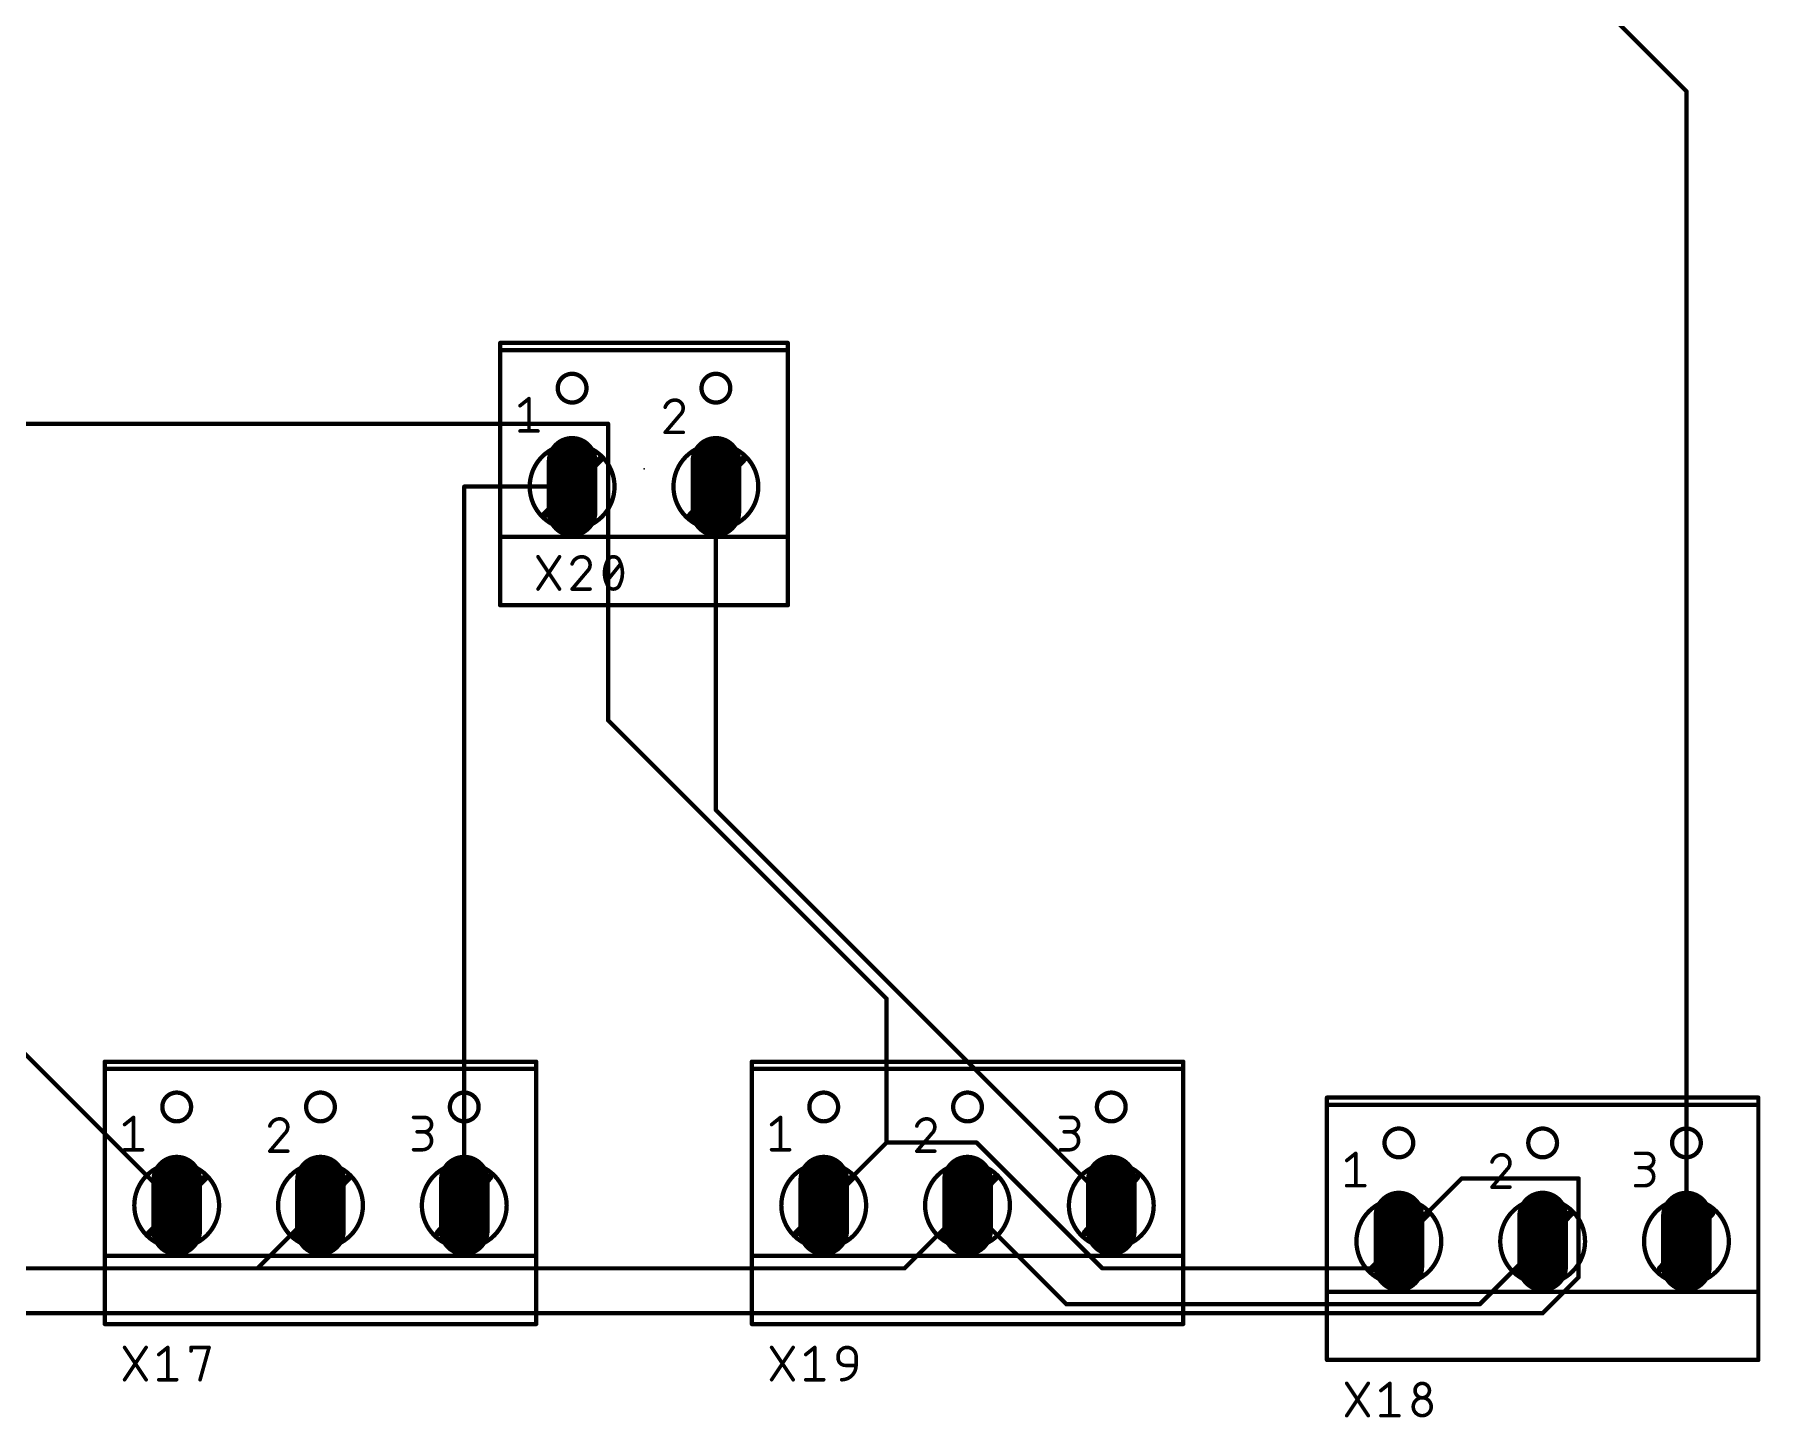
# Model space of a CAD drawing. Extents: x 12 to 245, y 1 to 99.
# Drawn here: x 184.2 to 245.2, y 0.8 to 49.6 of the extents above; entities that cross this region are included whole.
import ezdxf

# ---------------------------------------------------------------- set-up
doc = ezdxf.new("R2010")
doc.units = 0
for name, color, linetype in [('1', 12, 'CONTINUOUS'), ('17', 110, 'CONTINUOUS'), ('21', 253, 'CONTINUOUS'), ('23', 53, 'CONTINUOUS'), ('25', 253, 'CONTINUOUS'), ('51', 253, 'CONTINUOUS')]:
    doc.layers.add(name, color=color, linetype=linetype)

# ---------------------------------------------------------------- blocks, each defined once
blk = doc.blocks.new('LONGP100')
at = {"const_width": 1}
blk.add_lwpolyline([(-0.5, 0), (0.5, 0)], dxfattribs=at)
at = {"const_width": 0.5}
for points in [[(-0.5, 0.25, 1), (-0.5, -0.25)], [(0.5, -0.25, 1), (0.5, 0.25)]]:
    blk.add_lwpolyline(points, format="xyb", dxfattribs=at)

msp = doc.modelspace()

# ---------------------------------------------------------------- linework, layer by layer
at = {"layer": '1', "const_width": 0.1524}
for points in [[(242.57, 47.625), (214.63, 75.565)], [(242.57, 6.985), (242.57, 47.625)], [(179.07, 35.8775), (204.47, 35.8775)], [(204.47, 35.8775), (204.47, 25.4)], [(199.39, 33.655), (199.39, 8.255)], [(203.2, 33.655), (199.39, 33.655)], [(208.28, 33.655), (208.28, 22.225)], [(204.47, 25.4), (214.3125, 15.5575)], [(208.28, 22.225), (222.25, 8.255)], [(177.8, 19.685), (189.23, 8.255)], [(214.3125, 15.5575), (214.3125, 10.4775)], [(214.3125, 10.4775), (212.09, 8.255)], [(217.4875, 10.4775), (214.3125, 10.4775)], [(221.9325, 6.0325), (217.4875, 10.4775)], [(232.41, 6.985), (234.6325, 9.2075)], [(234.6325, 9.2075), (238.76, 9.2075)], [(238.76, 9.2075), (238.76, 5.715)], [(192.0875, 6.0325), (194.31, 8.255)], [(214.9475, 6.0325), (217.17, 8.255)], [(217.17, 8.255), (220.6625, 4.7625)], [(232.41, 6.985), (231.4575, 6.0325)], [(235.2675, 4.7625), (237.49, 6.985)], [(173.6725, 6.0325), (192.0875, 6.0325)], [(192.0875, 6.0325), (214.9475, 6.0325)], [(231.4575, 6.0325), (221.9325, 6.0325)], [(238.76, 5.715), (237.49, 4.445)], [(237.49, 4.445), (170.18, 4.445)], [(220.6625, 4.7625), (235.2675, 4.7625)]]:
    msp.add_lwpolyline(points, dxfattribs=at)
at = {"layer": '1', "const_width": 0.0762}
for points in [[(242.6081, 47.625, 1), (242.5319, 47.625)], [(242.5431, 47.5981, 1), (242.5969, 47.6519)], [(204.5081, 35.8775, 1), (204.4319, 35.8775)], [(204.47, 35.8394, 1), (204.47, 35.9156)], [(199.4281, 33.655, 1), (199.3519, 33.655)], [(199.39, 33.6931, 1), (199.39, 33.6169)], [(203.2, 33.6169, 1), (203.2, 33.6931)], [(208.3181, 33.655, 1), (208.2419, 33.655)], [(204.4319, 25.4, 1), (204.5081, 25.4)], [(204.4969, 25.4269, 1), (204.4431, 25.3731)], [(208.2419, 22.225, 1), (208.3181, 22.225)], [(208.3069, 22.2519, 1), (208.2531, 22.1981)], [(214.3506, 15.5575, 1), (214.2744, 15.5575)], [(214.2856, 15.5306, 1), (214.3394, 15.5844)], [(214.3125, 10.5156, 1), (214.3125, 10.4394)], [(214.2744, 10.4775, 1), (214.3506, 10.4775)], [(214.3394, 10.4506, 1), (214.2856, 10.5044)], [(217.5144, 10.5044, 1), (217.4606, 10.4506)], [(217.4875, 10.4394, 1), (217.4875, 10.5156)], [(234.6325, 9.2456, 1), (234.6325, 9.1694)], [(234.6594, 9.1806, 1), (234.6056, 9.2344)], [(238.7981, 9.2075, 1), (238.7219, 9.2075)], [(238.76, 9.1694, 1), (238.76, 9.2456)], [(189.2031, 8.2281, 1), (189.2569, 8.2819)], [(194.3369, 8.2281, 1), (194.2831, 8.2819)], [(199.3519, 8.255, 1), (199.4281, 8.255)], [(212.0631, 8.2819, 1), (212.1169, 8.2281)], [(217.1969, 8.2819, 1), (217.1431, 8.2281)], [(217.1969, 8.2281, 1), (217.1431, 8.2819)], [(222.2231, 8.2281, 1), (222.2769, 8.2819)], [(232.3831, 7.0119, 1), (232.4369, 6.9581)], [(232.4369, 6.9581, 1), (232.3831, 7.0119)], [(237.5169, 6.9581, 1), (237.4631, 7.0119)], [(242.5319, 6.985, 1), (242.6081, 6.985)], [(192.0875, 6.0706, 1), (192.0875, 5.9944)], [(192.0875, 5.9944, 1), (192.0875, 6.0706)], [(214.9475, 5.9944, 1), (214.9475, 6.0706)], [(221.9325, 6.0706, 1), (221.9325, 5.9944)], [(231.4575, 5.9944, 1), (231.4575, 6.0706)], [(192.0606, 6.0594, 1), (192.1144, 6.0056)], [(214.9206, 6.0594, 1), (214.9744, 6.0056)], [(221.9056, 6.0056, 1), (221.9594, 6.0594)], [(231.4306, 6.0594, 1), (231.4844, 6.0056)], [(238.7219, 5.715, 1), (238.7981, 5.715)], [(238.7869, 5.6881, 1), (238.7331, 5.7419)], [(220.6625, 4.8006, 1), (220.6625, 4.7244)], [(220.6356, 4.7356, 1), (220.6894, 4.7894)], [(235.2406, 4.7894, 1), (235.2944, 4.7356)], [(235.2675, 4.7244, 1), (235.2675, 4.8006)], [(237.4631, 4.4719, 1), (237.5169, 4.4181)], [(237.49, 4.4069, 1), (237.49, 4.4831)]]:
    msp.add_lwpolyline(points, format="xyb", dxfattribs=at)
at = {"layer": '21', "const_width": 0.1524}
for points in [[(200.66, 38.481), (200.66, 38.735)], [(200.66, 38.735), (210.82, 38.735)], [(200.66, 38.481), (210.82, 38.481)], [(200.66, 38.481), (200.66, 31.877)], [(210.82, 38.481), (210.82, 38.735)], [(210.82, 31.877), (210.82, 38.481)], [(200.66, 31.877), (202.311, 31.877)], [(200.66, 31.877), (200.66, 29.464)], [(204.089, 31.877), (207.391, 31.877)], [(209.169, 31.877), (210.82, 31.877)], [(210.82, 29.464), (210.82, 31.877)], [(210.82, 29.464), (200.66, 29.464)], [(186.69, 13.081), (186.69, 13.335)], [(186.69, 13.335), (201.93, 13.335)], [(201.93, 13.081), (186.69, 13.081)], [(186.69, 6.477), (186.69, 13.081)], [(201.93, 13.081), (201.93, 13.335)], [(201.93, 13.081), (201.93, 6.477)], [(209.55, 13.081), (209.55, 13.335)], [(209.55, 13.335), (224.79, 13.335)], [(224.79, 13.081), (209.55, 13.081)], [(209.55, 6.477), (209.55, 13.081)], [(224.79, 13.081), (224.79, 13.335)], [(224.79, 13.081), (224.79, 6.477)], [(229.87, 11.811), (229.87, 12.065)], [(229.87, 12.065), (245.11, 12.065)], [(245.11, 11.811), (229.87, 11.811)], [(229.87, 5.207), (229.87, 11.811)], [(245.11, 11.811), (245.11, 12.065)], [(245.11, 11.811), (245.11, 5.207)], [(186.69, 4.064), (186.69, 6.477)], [(186.69, 6.477), (188.341, 6.477)], [(190.119, 6.477), (193.421, 6.477)], [(195.199, 6.477), (198.501, 6.477)], [(200.279, 6.477), (201.93, 6.477)], [(201.93, 6.477), (201.93, 4.064)], [(209.55, 4.064), (209.55, 6.477)], [(209.55, 6.477), (211.201, 6.477)], [(212.979, 6.477), (216.281, 6.477)], [(218.059, 6.477), (221.361, 6.477)], [(223.139, 6.477), (224.79, 6.477)], [(224.79, 6.477), (224.79, 4.064)], [(229.87, 2.794), (229.87, 5.207)], [(229.87, 5.207), (231.521, 5.207)], [(233.299, 5.207), (236.601, 5.207)], [(238.379, 5.207), (241.681, 5.207)], [(243.459, 5.207), (245.11, 5.207)], [(245.11, 5.207), (245.11, 2.794)], [(186.69, 4.064), (201.93, 4.064)], [(209.55, 4.064), (224.79, 4.064)], [(229.87, 2.794), (245.11, 2.794)]]:
    msp.add_lwpolyline(points, dxfattribs=at)
at = {"layer": '21'}
for points, const_width in [([(200.6981, 38.735, 1), (200.6219, 38.735)], 0.0762), ([(200.66, 38.7731, 1), (200.66, 38.6969)], 0.0762), ([(200.66, 38.5191, 1), (200.66, 38.4429)], 0.0762), ([(200.6981, 38.481, 1), (200.6219, 38.481)], 0.0762), ([(200.6219, 38.481, 1), (200.6981, 38.481)], 0.0762), ([(210.8581, 38.735, 1), (210.7819, 38.735)], 0.0762), ([(210.8581, 38.481, 1), (210.7819, 38.481)], 0.0762), ([(210.7819, 38.481, 1), (210.8581, 38.481)], 0.0762), ([(210.82, 38.6969, 1), (210.82, 38.7731)], 0.0762), ([(210.82, 38.4429, 1), (210.82, 38.5191)], 0.0762), ([(203.2, 36.6268, 1), (203.2, 37.6428, 1), (203.2, 36.6268)], 0.1524), ([(208.28, 36.6268, 1), (208.28, 37.6428, 1), (208.28, 36.6268)], 0.1524), ([(200.66, 31.9151, 1), (200.66, 31.8389)], 0.0762), ([(200.6981, 31.877, 1), (200.6219, 31.877)], 0.0762), ([(200.6219, 31.877, 1), (200.6981, 31.877)], 0.0762), ([(202.311, 31.8389, 1), (202.311, 31.9151)], 0.0762), ([(204.089, 31.9151, 1), (204.089, 31.8389)], 0.0762), ([(207.391, 31.8389, 1), (207.391, 31.9151)], 0.0762), ([(209.169, 31.9151, 1), (209.169, 31.8389)], 0.0762), ([(210.8581, 31.877, 1), (210.7819, 31.877)], 0.0762), ([(210.7819, 31.877, 1), (210.8581, 31.877)], 0.0762), ([(210.82, 31.8389, 1), (210.82, 31.9151)], 0.0762), ([(200.66, 29.5021, 1), (200.66, 29.4259)], 0.0762), ([(200.6219, 29.464, 1), (200.6981, 29.464)], 0.0762), ([(210.7819, 29.464, 1), (210.8581, 29.464)], 0.0762), ([(210.82, 29.4259, 1), (210.82, 29.5021)], 0.0762), ([(186.7281, 13.335, 1), (186.6519, 13.335)], 0.0762), ([(186.69, 13.3731, 1), (186.69, 13.2969)], 0.0762), ([(186.69, 13.1191, 1), (186.69, 13.0429)], 0.0762), ([(186.7281, 13.081, 1), (186.6519, 13.081)], 0.0762), ([(186.6519, 13.081, 1), (186.7281, 13.081)], 0.0762), ([(201.9681, 13.335, 1), (201.8919, 13.335)], 0.0762), ([(201.9681, 13.081, 1), (201.8919, 13.081)], 0.0762), ([(201.8919, 13.081, 1), (201.9681, 13.081)], 0.0762), ([(201.93, 13.2969, 1), (201.93, 13.3731)], 0.0762), ([(201.93, 13.0429, 1), (201.93, 13.1191)], 0.0762), ([(209.5881, 13.335, 1), (209.5119, 13.335)], 0.0762), ([(209.55, 13.3731, 1), (209.55, 13.2969)], 0.0762), ([(209.55, 13.1191, 1), (209.55, 13.0429)], 0.0762), ([(209.5881, 13.081, 1), (209.5119, 13.081)], 0.0762), ([(209.5119, 13.081, 1), (209.5881, 13.081)], 0.0762), ([(224.8281, 13.335, 1), (224.7519, 13.335)], 0.0762), ([(224.8281, 13.081, 1), (224.7519, 13.081)], 0.0762), ([(224.7519, 13.081, 1), (224.8281, 13.081)], 0.0762), ([(224.79, 13.2969, 1), (224.79, 13.3731)], 0.0762), ([(224.79, 13.0429, 1), (224.79, 13.1191)], 0.0762), ([(189.23, 11.2268, 1), (189.23, 12.2428, 1), (189.23, 11.2268)], 0.1524), ([(194.31, 11.2268, 1), (194.31, 12.2428, 1), (194.31, 11.2268)], 0.1524), ([(199.39, 11.2268, 1), (199.39, 12.2428, 1), (199.39, 11.2268)], 0.1524), ([(212.09, 11.2268, 1), (212.09, 12.2428, 1), (212.09, 11.2268)], 0.1524), ([(217.17, 11.2268, 1), (217.17, 12.2428, 1), (217.17, 11.2268)], 0.1524), ([(222.25, 11.2268, 1), (222.25, 12.2428, 1), (222.25, 11.2268)], 0.1524), ([(229.9081, 12.065, 1), (229.8319, 12.065)], 0.0762), ([(229.87, 12.1031, 1), (229.87, 12.0269)], 0.0762), ([(229.87, 11.8491, 1), (229.87, 11.7729)], 0.0762), ([(229.9081, 11.811, 1), (229.8319, 11.811)], 0.0762), ([(229.8319, 11.811, 1), (229.9081, 11.811)], 0.0762), ([(245.1481, 12.065, 1), (245.0719, 12.065)], 0.0762), ([(245.1481, 11.811, 1), (245.0719, 11.811)], 0.0762), ([(245.0719, 11.811, 1), (245.1481, 11.811)], 0.0762), ([(245.11, 12.0269, 1), (245.11, 12.1031)], 0.0762), ([(245.11, 11.7729, 1), (245.11, 11.8491)], 0.0762), ([(232.41, 9.9568, 1), (232.41, 10.9728, 1), (232.41, 9.9568)], 0.1524), ([(237.49, 9.9568, 1), (237.49, 10.9728, 1), (237.49, 9.9568)], 0.1524), ([(242.57, 9.9568, 1), (242.57, 10.9728, 1), (242.57, 9.9568)], 0.1524), ([(186.7281, 6.477, 1), (186.6519, 6.477)], 0.0762), ([(186.69, 6.5151, 1), (186.69, 6.4389)], 0.0762), ([(186.6519, 6.477, 1), (186.7281, 6.477)], 0.0762), ([(188.341, 6.4389, 1), (188.341, 6.5151)], 0.0762), ([(190.119, 6.5151, 1), (190.119, 6.4389)], 0.0762), ([(193.421, 6.4389, 1), (193.421, 6.5151)], 0.0762), ([(195.199, 6.5151, 1), (195.199, 6.4389)], 0.0762), ([(198.501, 6.4389, 1), (198.501, 6.5151)], 0.0762), ([(200.279, 6.5151, 1), (200.279, 6.4389)], 0.0762), ([(201.9681, 6.477, 1), (201.8919, 6.477)], 0.0762), ([(201.8919, 6.477, 1), (201.9681, 6.477)], 0.0762), ([(201.93, 6.4389, 1), (201.93, 6.5151)], 0.0762), ([(209.5881, 6.477, 1), (209.5119, 6.477)], 0.0762), ([(209.55, 6.5151, 1), (209.55, 6.4389)], 0.0762), ([(209.5119, 6.477, 1), (209.5881, 6.477)], 0.0762), ([(211.201, 6.4389, 1), (211.201, 6.5151)], 0.0762), ([(212.979, 6.5151, 1), (212.979, 6.4389)], 0.0762), ([(216.281, 6.4389, 1), (216.281, 6.5151)], 0.0762), ([(218.059, 6.5151, 1), (218.059, 6.4389)], 0.0762), ([(221.361, 6.4389, 1), (221.361, 6.5151)], 0.0762), ([(223.139, 6.5151, 1), (223.139, 6.4389)], 0.0762), ([(224.8281, 6.477, 1), (224.7519, 6.477)], 0.0762), ([(224.7519, 6.477, 1), (224.8281, 6.477)], 0.0762), ([(224.79, 6.4389, 1), (224.79, 6.5151)], 0.0762), ([(229.9081, 5.207, 1), (229.8319, 5.207)], 0.0762), ([(229.87, 5.2451, 1), (229.87, 5.1689)], 0.0762), ([(229.8319, 5.207, 1), (229.9081, 5.207)], 0.0762), ([(231.521, 5.1689, 1), (231.521, 5.2451)], 0.0762), ([(233.299, 5.2451, 1), (233.299, 5.1689)], 0.0762), ([(236.601, 5.1689, 1), (236.601, 5.2451)], 0.0762), ([(238.379, 5.2451, 1), (238.379, 5.1689)], 0.0762), ([(241.681, 5.1689, 1), (241.681, 5.2451)], 0.0762), ([(243.459, 5.2451, 1), (243.459, 5.1689)], 0.0762), ([(245.1481, 5.207, 1), (245.0719, 5.207)], 0.0762), ([(245.0719, 5.207, 1), (245.1481, 5.207)], 0.0762), ([(245.11, 5.1689, 1), (245.11, 5.2451)], 0.0762), ([(186.69, 4.1021, 1), (186.69, 4.0259)], 0.0762), ([(186.6519, 4.064, 1), (186.7281, 4.064)], 0.0762), ([(201.8919, 4.064, 1), (201.9681, 4.064)], 0.0762), ([(201.93, 4.0259, 1), (201.93, 4.1021)], 0.0762), ([(209.55, 4.1021, 1), (209.55, 4.0259)], 0.0762), ([(209.5119, 4.064, 1), (209.5881, 4.064)], 0.0762), ([(224.7519, 4.064, 1), (224.8281, 4.064)], 0.0762), ([(224.79, 4.0259, 1), (224.79, 4.1021)], 0.0762), ([(229.87, 2.8321, 1), (229.87, 2.7559)], 0.0762), ([(229.8319, 2.794, 1), (229.9081, 2.794)], 0.0762), ([(245.0719, 2.794, 1), (245.1481, 2.794)], 0.0762), ([(245.11, 2.7559, 1), (245.11, 2.8321)], 0.0762)]:
    msp.add_lwpolyline(points, format="xyb", dxfattribs=dict(at, const_width=const_width))
at = {"layer": '23'}
for p in [(205.74, 34.29), (194.31, 8.89), (217.17, 8.89), (237.49, 7.62)]:
    msp.add_point(p, dxfattribs=at)
at = {"layer": '25', "const_width": 0.127}
for points in [[(201.9935, 30.0355), (202.7555, 31.1785)], [(201.9935, 31.1785), (202.7555, 30.0355)], [(203.7398, 30.6705), (203.2, 30.0355)], [(204.4065, 30.2895), (204.9145, 30.9245)], [(203.2, 30.0355), (203.835, 30.0355)], [(187.3885, 2.0955), (188.1505, 3.2385)], [(187.3885, 3.2385), (188.1505, 2.0955)], [(188.595, 2.9845), (188.9125, 3.2385)], [(188.9125, 3.2385), (188.9125, 2.0955)], [(189.738, 3.1115), (189.738, 3.2385)], [(189.738, 3.2385), (190.373, 3.2385)], [(190.373, 3.2385), (190.0555, 2.0955)], [(210.2485, 2.0955), (211.0105, 3.2385)], [(210.2485, 3.2385), (211.0105, 2.0955)], [(211.455, 2.9845), (211.7725, 3.2385)], [(211.7725, 3.2385), (211.7725, 2.0955)], [(212.598, 2.8575), (212.598, 2.921)], [(213.233, 2.6035), (212.852, 2.6035)], [(213.233, 2.921), (213.233, 2.6035)], [(188.595, 2.0955), (189.23, 2.0955)], [(211.455, 2.0955), (212.09, 2.0955)], [(230.5685, 0.8255), (231.3305, 1.9685)], [(230.5685, 1.9685), (231.3305, 0.8255)], [(231.775, 1.7145), (232.0925, 1.9685)], [(232.0925, 1.9685), (232.0925, 0.8255)], [(231.775, 0.8255), (232.41, 0.8255)]]:
    msp.add_lwpolyline(points, dxfattribs=at)
at = {"layer": '25'}
for points, const_width in [([(202.0199, 31.1961, 1), (201.9671, 31.1609)], 0.0635), ([(202.7819, 31.1609, 1), (202.7291, 31.1961)], 0.0635), ([(203.5493, 31.1785, 0.3252), (203.2, 30.9245)], 0.127), ([(203.5493, 31.2103, 1), (203.5493, 31.1468)], 0.0635), ([(203.835, 30.8928, 0.4142), (203.5493, 31.1785)], 0.127), ([(203.5492, 31.1468, 1), (203.5493, 31.2103)], 0.0635), ([(204.6605, 31.1785, 0.3205), (204.4383, 31.0198)], 0.127), ([(204.6605, 31.2103, 1), (204.6605, 31.1468)], 0.0635), ([(204.8828, 31.0198, 0.3205), (204.6605, 31.1785)], 0.127), ([(204.6605, 31.1468, 1), (204.6605, 31.2103)], 0.0635), ([(203.1698, 30.9343, 1), (203.2302, 30.9147)], 0.0635), ([(203.7398, 30.6705, 0.2053), (203.835, 30.8928)], 0.127), ([(203.7179, 30.6935, 1), (203.7616, 30.6475)], 0.0635), ([(203.7639, 30.6499, 1), (203.7156, 30.6911)], 0.0635), ([(203.8667, 30.8928, 1), (203.8033, 30.8927)], 0.0635), ([(203.8033, 30.8928, 1), (203.8667, 30.8928)], 0.0635), ([(204.4383, 31.0198, 0.1139), (204.343, 30.607)], 0.127), ([(204.343, 30.607, 0.1139), (204.4383, 30.1943)], 0.127), ([(204.3748, 30.607, 1), (204.3113, 30.607)], 0.0635), ([(204.3113, 30.607, 1), (204.3748, 30.607)], 0.0635), ([(204.4082, 31.03, 1), (204.4683, 31.0095)], 0.0635), ([(204.4668, 31.0058, 1), (204.4097, 31.0337)], 0.0635), ([(204.9113, 31.0337, 1), (204.8542, 31.0058)], 0.0635), ([(204.978, 30.607, 0.1139), (204.8828, 31.0198)], 0.127), ([(204.8828, 30.1943, 0.1139), (204.978, 30.607)], 0.127), ([(204.8527, 31.0095, 1), (204.9128, 31.03)], 0.0635), ([(204.9393, 30.9047, 1), (204.8897, 30.9443)], 0.0635), ([(205.0097, 30.607, 1), (204.9463, 30.607)], 0.0635), ([(204.9463, 30.607, 1), (205.0097, 30.607)], 0.0635), ([(201.9671, 30.0531, 1), (202.0199, 30.0179)], 0.0635), ([(202.7291, 30.0179, 1), (202.7819, 30.0531)], 0.0635), ([(203.2, 30.0673, 1), (203.2, 30.0038)], 0.0635), ([(203.1758, 30.0561, 1), (203.2242, 30.0149)], 0.0635), ([(203.835, 30.0038, 1), (203.835, 30.0673)], 0.0635), ([(204.3817, 30.3093, 1), (204.4313, 30.2697)], 0.0635), ([(204.4683, 30.2045, 1), (204.4082, 30.184)], 0.0635), ([(204.4383, 30.1943, 0.3205), (204.6605, 30.0355)], 0.127), ([(204.4097, 30.1803, 1), (204.4668, 30.2082)], 0.0635), ([(204.6605, 30.0355, 0.3205), (204.8828, 30.1943)], 0.127), ([(204.6605, 30.0673, 1), (204.6605, 30.0038)], 0.0635), ([(204.6605, 30.0038, 1), (204.6605, 30.0673)], 0.0635), ([(204.8542, 30.2082, 1), (204.9113, 30.1803)], 0.0635), ([(204.9128, 30.184, 1), (204.8527, 30.2045)], 0.0635), ([(187.4149, 3.2561, 1), (187.3621, 3.2209)], 0.0635), ([(188.1769, 3.2209, 1), (188.1241, 3.2561)], 0.0635), ([(188.9443, 3.2385, 1), (188.8808, 3.2385)], 0.0635), ([(188.9323, 3.2137, 1), (188.8927, 3.2633)], 0.0635), ([(189.738, 3.2703, 1), (189.738, 3.2067)], 0.0635), ([(189.7697, 3.2385, 1), (189.7063, 3.2385)], 0.0635), ([(189.7063, 3.1115, 1), (189.7697, 3.1115)], 0.0635), ([(190.4036, 3.23, 1), (190.3424, 3.247)], 0.0635), ([(190.373, 3.2067, 1), (190.373, 3.2703)], 0.0635), ([(210.2749, 3.2561, 1), (210.2221, 3.2209)], 0.0635), ([(211.0369, 3.2209, 1), (210.9841, 3.2561)], 0.0635), ([(211.8042, 3.2385, 1), (211.7408, 3.2385)], 0.0635), ([(211.7923, 3.2137, 1), (211.7527, 3.2633)], 0.0635), ([(213.233, 2.921, 1), (212.598, 2.921)], 0.127), ([(188.5752, 3.0093, 1), (188.6148, 2.9597)], 0.0635), ([(211.4352, 3.0093, 1), (211.4748, 2.9597)], 0.0635), ([(212.598, 2.8575, 0.4142), (212.852, 2.6035)], 0.127), ([(212.6298, 2.921, 1), (212.5663, 2.921)], 0.0635), ([(212.5663, 2.921, 1), (212.6298, 2.921)], 0.0635), ([(212.6298, 2.8575, 1), (212.5663, 2.8575)], 0.0635), ([(212.5663, 2.8575, 1), (212.6298, 2.8575)], 0.0635), ([(212.725, 2.0955, 0.4142), (213.233, 2.6035)], 0.127), ([(212.852, 2.6353, 1), (212.852, 2.5717)], 0.0635), ([(212.852, 2.5717, 1), (212.852, 2.6353)], 0.0635), ([(213.2647, 2.921, 1), (213.2013, 2.921)], 0.0635), ([(213.2013, 2.921, 1), (213.2647, 2.921)], 0.0635), ([(213.2647, 2.6035, 1), (213.2013, 2.6035)], 0.0635), ([(213.2013, 2.6035, 1), (213.2647, 2.6035)], 0.0635), ([(213.233, 2.5717, 1), (213.233, 2.6353)], 0.0635), ([(187.3621, 2.1131, 1), (187.4149, 2.0779)], 0.0635), ([(188.1241, 2.0779, 1), (188.1769, 2.1131)], 0.0635), ([(188.595, 2.1273, 1), (188.595, 2.0637)], 0.0635), ([(188.8808, 2.0955, 1), (188.9443, 2.0955)], 0.0635), ([(189.23, 2.0637, 1), (189.23, 2.1273)], 0.0635), ([(190.0249, 2.104, 1), (190.0861, 2.087)], 0.0635), ([(210.2221, 2.1131, 1), (210.2749, 2.0779)], 0.0635), ([(210.9841, 2.0779, 1), (211.0369, 2.1131)], 0.0635), ([(211.455, 2.1273, 1), (211.455, 2.0637)], 0.0635), ([(211.7408, 2.0955, 1), (211.8042, 2.0955)], 0.0635), ([(212.09, 2.0637, 1), (212.09, 2.1273)], 0.0635), ([(212.725, 2.1273, 1), (212.725, 2.0637)], 0.0635), ([(230.5949, 1.9861, 1), (230.5421, 1.9509)], 0.0635), ([(231.3569, 1.9509, 1), (231.3041, 1.9861)], 0.0635), ([(232.1242, 1.9685, 1), (232.0608, 1.9685)], 0.0635), ([(232.1123, 1.9437, 1), (232.0727, 1.9933)], 0.0635), ([(233.4895, 1.7145, 1), (232.9815, 1.7145)], 0.127), ([(231.7552, 1.7393, 1), (231.7948, 1.6897)], 0.0635), ([(233.553, 1.143, 1), (232.918, 1.143)], 0.127), ([(232.9815, 1.7145, 1), (233.4895, 1.7145)], 0.127), ([(233.0132, 1.7145, 1), (232.9498, 1.7145)], 0.0635), ([(232.9498, 1.7145, 1), (233.0132, 1.7145)], 0.0635), ([(233.5213, 1.7145, 1), (233.4578, 1.7145)], 0.0635), ([(233.4578, 1.7145, 1), (233.5213, 1.7145)], 0.0635), ([(230.5421, 0.8431, 1), (230.5949, 0.8079)], 0.0635), ([(231.3041, 0.8079, 1), (231.3569, 0.8431)], 0.0635), ([(231.775, 0.8573, 1), (231.775, 0.7937)], 0.0635), ([(232.0608, 0.8255, 1), (232.1242, 0.8255)], 0.0635), ([(232.41, 0.7937, 1), (232.41, 0.8573)], 0.0635), ([(232.918, 1.143, 1), (233.553, 1.143)], 0.127), ([(232.9497, 1.143, 1), (232.8863, 1.143)], 0.0635), ([(232.8863, 1.143, 1), (232.9497, 1.143)], 0.0635), ([(233.5847, 1.143, 1), (233.5213, 1.143)], 0.0635), ([(233.5213, 1.143, 1), (233.5847, 1.143)], 0.0635)]:
    msp.add_lwpolyline(points, format="xyb", dxfattribs=dict(at, const_width=const_width))
at = {"layer": '51'}
for points, const_width in [([(201.3585, 36.5125), (201.676, 36.7665)], 0.127), ([(201.676, 36.7665), (201.676, 35.6235)], 0.127), ([(207.0291, 36.2077), (206.4893, 35.5727)], 0.127), ([(201.3585, 35.6235), (201.9935, 35.6235)], 0.127), ([(206.4893, 35.5727), (207.1243, 35.5727)], 0.127), ([(202.2094, 32.639), (204.216, 34.6456)], 0.254), ([(207.3656, 32.6136), (209.2706, 34.6456)], 0.254), ([(202.311, 31.877), (204.089, 31.877)], 0.1524), ([(207.391, 31.877), (209.169, 31.877)], 0.1524), ([(187.3885, 11.1125), (187.706, 11.3665)], 0.127), ([(187.706, 11.3665), (187.706, 10.2235)], 0.127), ([(197.5993, 11.3665), (197.9803, 11.3665)], 0.127), ([(210.2485, 11.1125), (210.566, 11.3665)], 0.127), ([(210.566, 11.3665), (210.566, 10.2235)], 0.127), ([(220.4593, 11.3665), (220.8403, 11.3665)], 0.127), ([(193.0591, 10.8077), (192.5193, 10.1727)], 0.127), ([(197.9803, 10.8585), (197.7263, 10.8585)], 0.127), ([(215.919, 10.8077), (215.3793, 10.1727)], 0.127), ([(220.8403, 10.8585), (220.5863, 10.8585)], 0.127), ([(187.3885, 10.2235), (188.0235, 10.2235)], 0.127), ([(192.5193, 10.1727), (193.1543, 10.1727)], 0.127), ([(197.5993, 10.2235), (197.9168, 10.2235)], 0.127), ([(210.2485, 10.2235), (210.8835, 10.2235)], 0.127), ([(215.3793, 10.1727), (216.0143, 10.1727)], 0.127), ([(220.4593, 10.2235), (220.7768, 10.2235)], 0.127), ([(230.5685, 9.8425), (230.886, 10.0965)], 0.127), ([(230.886, 10.0965), (230.886, 8.9535)], 0.127), ([(240.7793, 10.0965), (241.1603, 10.0965)], 0.127), ([(188.2394, 7.239), (190.246, 9.2456)], 0.254), ([(193.3956, 7.2136), (195.3006, 9.2456)], 0.254), ([(198.4756, 7.2898), (200.279, 9.2456)], 0.254), ([(211.0994, 7.239), (213.106, 9.2456)], 0.254), ([(216.2556, 7.2136), (218.1606, 9.2456)], 0.254), ([(221.3356, 7.2898), (223.139, 9.2456)], 0.254), ([(236.2391, 9.5377), (235.6993, 8.9027)], 0.127), ([(241.1603, 9.5885), (240.9063, 9.5885)], 0.127), ([(230.5685, 8.9535), (231.2035, 8.9535)], 0.127), ([(235.6993, 8.9027), (236.3343, 8.9027)], 0.127), ([(240.7793, 8.9535), (241.0968, 8.9535)], 0.127), ([(231.4194, 5.969), (233.426, 7.9756)], 0.254), ([(236.5756, 5.9436), (238.4806, 7.9756)], 0.254), ([(241.6556, 6.0198), (243.459, 7.9756)], 0.254), ([(188.341, 6.477), (190.119, 6.477)], 0.1524), ([(193.421, 6.477), (195.199, 6.477)], 0.1524), ([(198.501, 6.477), (200.279, 6.477)], 0.1524), ([(211.201, 6.477), (212.979, 6.477)], 0.1524), ([(216.281, 6.477), (218.059, 6.477)], 0.1524), ([(221.361, 6.477), (223.139, 6.477)], 0.1524), ([(231.521, 5.207), (233.299, 5.207)], 0.1524), ([(236.601, 5.207), (238.379, 5.207)], 0.1524), ([(241.681, 5.207), (243.459, 5.207)], 0.1524)]:
    msp.add_lwpolyline(points, dxfattribs=dict(at, const_width=const_width))
for points, const_width in [([(201.7078, 36.7665, 1), (201.6443, 36.7665)], 0.0635), ([(201.6958, 36.7417, 1), (201.6562, 36.7913)], 0.0635), ([(206.8385, 36.7157, 0.3252), (206.4893, 36.4617)], 0.127), ([(206.8385, 36.7475, 1), (206.8385, 36.6839)], 0.0635), ([(207.1243, 36.43, 0.4142), (206.8385, 36.7157)], 0.127), ([(206.8385, 36.6839, 1), (206.8386, 36.7475)], 0.0635), ([(201.3387, 36.5373, 1), (201.3783, 36.4877)], 0.0635), ([(206.4591, 36.4715, 1), (206.5195, 36.4519)], 0.0635), ([(207.0291, 36.2077, 0.2053), (207.1243, 36.43)], 0.127), ([(207.0072, 36.2307, 1), (207.0509, 36.1847)], 0.0635), ([(207.0532, 36.1871, 1), (207.0049, 36.2283)], 0.0635), ([(207.156, 36.43, 1), (207.0926, 36.4299)], 0.0635), ([(207.0926, 36.43, 1), (207.156, 36.43)], 0.0635), ([(201.3585, 35.6553, 1), (201.3585, 35.5917)], 0.0635), ([(201.6443, 35.6235, 1), (201.7078, 35.6235)], 0.0635), ([(201.9935, 35.5917, 1), (201.9935, 35.6553)], 0.0635), ([(206.4893, 35.6045, 1), (206.4893, 35.541)], 0.0635), ([(206.4651, 35.5933, 1), (206.5135, 35.5521)], 0.0635), ([(207.1243, 35.541, 1), (207.1243, 35.6045)], 0.0635), ([(203.2, 32.1564, 1), (203.2, 35.1536, 1), (203.2, 32.1564)], 0.1524), ([(204.2609, 34.6007, 1), (204.1711, 34.6905)], 0.127), ([(208.28, 32.1564, 1), (208.28, 35.1536, 1), (208.28, 32.1564)], 0.1524), ([(209.3169, 34.6022, 1), (209.2243, 34.689)], 0.127), ([(202.1645, 32.6839, 1), (202.2543, 32.5941)], 0.127), ([(207.3193, 32.657, 1), (207.4119, 32.5702)], 0.127), ([(202.311, 31.9151, 1), (202.311, 31.8389)], 0.0762), ([(204.089, 31.8389, 1), (204.089, 31.9151)], 0.0762), ([(207.391, 31.9151, 1), (207.391, 31.8389)], 0.0762), ([(209.169, 31.8389, 1), (209.169, 31.9151)], 0.0762), ([(187.3687, 11.1373, 1), (187.4083, 11.0877)], 0.0635), ([(187.7378, 11.3665, 1), (187.6743, 11.3665)], 0.0635), ([(187.7258, 11.3417, 1), (187.6862, 11.3913)], 0.0635), ([(192.8685, 11.3157, 0.3252), (192.5193, 11.0617)], 0.127), ([(192.4891, 11.0715, 1), (192.5495, 11.0519)], 0.0635), ([(192.8685, 11.3475, 1), (192.8685, 11.284)], 0.0635), ([(193.1543, 11.03, 0.4142), (192.8685, 11.3157)], 0.127), ([(192.8685, 11.284, 1), (192.8686, 11.3475)], 0.0635), ([(193.0591, 10.8077, 0.2053), (193.1543, 11.03)], 0.127), ([(193.186, 11.03, 1), (193.1226, 11.0299)], 0.0635), ([(193.1226, 11.03, 1), (193.186, 11.03)], 0.0635), ([(197.5993, 11.3983, 1), (197.5993, 11.3347)], 0.0635), ([(197.9803, 11.3983, 1), (197.9803, 11.3347)], 0.0635), ([(197.9803, 10.8585, 1), (197.9803, 11.3665)], 0.127), ([(197.9803, 11.3347, 1), (197.9803, 11.3983)], 0.0635), ([(210.2287, 11.1373, 1), (210.2683, 11.0877)], 0.0635), ([(210.5977, 11.3665, 1), (210.5343, 11.3665)], 0.0635), ([(210.5858, 11.3417, 1), (210.5462, 11.3913)], 0.0635), ([(215.7286, 11.3157, 0.3252), (215.3793, 11.0617)], 0.127), ([(215.3491, 11.0715, 1), (215.4095, 11.0519)], 0.0635), ([(215.7286, 11.3475, 1), (215.7286, 11.284)], 0.0635), ([(216.0143, 11.03, 0.4142), (215.7286, 11.3157)], 0.127), ([(215.7285, 11.284, 1), (215.7286, 11.3475)], 0.0635), ([(215.919, 10.8077, 0.2053), (216.0143, 11.03)], 0.127), ([(216.0461, 11.03, 1), (215.9826, 11.0299)], 0.0635), ([(215.9826, 11.03, 1), (216.0461, 11.03)], 0.0635), ([(220.4593, 11.3983, 1), (220.4593, 11.3347)], 0.0635), ([(220.8403, 11.3983, 1), (220.8403, 11.3347)], 0.0635), ([(220.8403, 10.8585, 1), (220.8403, 11.3665)], 0.127), ([(220.8403, 11.3347, 1), (220.8403, 11.3983)], 0.0635), ([(193.0372, 10.8307, 1), (193.0809, 10.7847)], 0.0635), ([(193.0832, 10.7871, 1), (193.0349, 10.8283)], 0.0635), ([(197.7263, 10.8903, 1), (197.7263, 10.8268)], 0.0635), ([(197.9168, 10.8903, 1), (197.9168, 10.8268)], 0.0635), ([(197.9168, 10.2235, 1), (197.9168, 10.8585)], 0.127), ([(197.9803, 10.8903, 1), (197.9803, 10.8268)], 0.0635), ([(197.9803, 10.8268, 1), (197.9803, 10.8903)], 0.0635), ([(215.8972, 10.8307, 1), (215.9409, 10.7847)], 0.0635), ([(215.9432, 10.7871, 1), (215.8949, 10.8283)], 0.0635), ([(220.5863, 10.8903, 1), (220.5863, 10.8268)], 0.0635), ([(220.7768, 10.8903, 1), (220.7768, 10.8268)], 0.0635), ([(220.7768, 10.2235, 1), (220.7768, 10.8585)], 0.127), ([(220.8403, 10.8903, 1), (220.8403, 10.8268)], 0.0635), ([(220.8403, 10.8268, 1), (220.8403, 10.8903)], 0.0635), ([(187.3885, 10.2553, 1), (187.3885, 10.1918)], 0.0635), ([(187.6743, 10.2235, 1), (187.7378, 10.2235)], 0.0635), ([(189.23, 6.7564, 1), (189.23, 9.7536, 1), (189.23, 6.7564)], 0.1524), ([(188.0235, 10.1918, 1), (188.0235, 10.2553)], 0.0635), ([(192.5193, 10.2045, 1), (192.5193, 10.141)], 0.0635), ([(192.4951, 10.1933, 1), (192.5435, 10.1521)], 0.0635), ([(194.31, 6.7564, 1), (194.31, 9.7536, 1), (194.31, 6.7564)], 0.1524), ([(193.1543, 10.141, 1), (193.1543, 10.2045)], 0.0635), ([(197.5993, 10.2553, 1), (197.5993, 10.1918)], 0.0635), ([(199.39, 6.7564, 1), (199.39, 9.7536, 1), (199.39, 6.7564)], 0.1524), ([(197.9168, 10.2553, 1), (197.9168, 10.1918)], 0.0635), ([(197.9168, 10.1918, 1), (197.9168, 10.2553)], 0.0635), ([(210.2485, 10.2553, 1), (210.2485, 10.1918)], 0.0635), ([(210.5343, 10.2235, 1), (210.5977, 10.2235)], 0.0635), ([(212.09, 6.7564, 1), (212.09, 9.7536, 1), (212.09, 6.7564)], 0.1524), ([(210.8835, 10.1918, 1), (210.8835, 10.2553)], 0.0635), ([(215.3793, 10.2045, 1), (215.3793, 10.141)], 0.0635), ([(215.3551, 10.1933, 1), (215.4035, 10.1521)], 0.0635), ([(217.17, 6.7564, 1), (217.17, 9.7536, 1), (217.17, 6.7564)], 0.1524), ([(216.0143, 10.141, 1), (216.0143, 10.2045)], 0.0635), ([(220.4593, 10.2553, 1), (220.4593, 10.1918)], 0.0635), ([(222.25, 6.7564, 1), (222.25, 9.7536, 1), (222.25, 6.7564)], 0.1524), ([(220.7768, 10.2553, 1), (220.7768, 10.1918)], 0.0635), ([(220.7768, 10.1918, 1), (220.7768, 10.2553)], 0.0635), ([(230.5487, 9.8673, 1), (230.5883, 9.8177)], 0.0635), ([(230.9178, 10.0965, 1), (230.8543, 10.0965)], 0.0635), ([(230.9058, 10.0717, 1), (230.8662, 10.1213)], 0.0635), ([(236.0486, 10.0457, 0.3252), (235.6993, 9.7917)], 0.127), ([(235.6691, 9.8015, 1), (235.7295, 9.7819)], 0.0635), ([(236.0486, 10.0775, 1), (236.0486, 10.0139)], 0.0635), ([(236.3343, 9.7599, 0.4142), (236.0486, 10.0457)], 0.127), ([(236.0485, 10.0139, 1), (236.0486, 10.0775)], 0.0635), ([(236.2391, 9.5377, 0.2053), (236.3343, 9.7599)], 0.127), ([(236.3661, 9.76, 1), (236.3026, 9.7599)], 0.0635), ([(236.3026, 9.7599, 1), (236.3661, 9.7599)], 0.0635), ([(240.7793, 10.1283, 1), (240.7793, 10.0648)], 0.0635), ([(241.1603, 10.1283, 1), (241.1603, 10.0648)], 0.0635), ([(241.1603, 9.5885, 1), (241.1603, 10.0965)], 0.127), ([(241.1603, 10.0648, 1), (241.1603, 10.1283)], 0.0635), ([(190.2909, 9.2007, 1), (190.2011, 9.2905)], 0.127), ([(195.3469, 9.2022, 1), (195.2543, 9.289)], 0.127), ([(200.3257, 9.2026, 1), (200.2323, 9.2886)], 0.127), ([(213.1509, 9.2007, 1), (213.0611, 9.2905)], 0.127), ([(218.2069, 9.2022, 1), (218.1143, 9.289)], 0.127), ([(223.1857, 9.2026, 1), (223.0923, 9.2886)], 0.127), ([(236.2172, 9.5607, 1), (236.2609, 9.5147)], 0.0635), ([(236.2632, 9.5171, 1), (236.2149, 9.5583)], 0.0635), ([(240.9063, 9.6203, 1), (240.9063, 9.5567)], 0.0635), ([(241.0968, 9.6203, 1), (241.0968, 9.5567)], 0.0635), ([(241.0968, 8.9535, 1), (241.0968, 9.5885)], 0.127), ([(241.1603, 9.6203, 1), (241.1603, 9.5567)], 0.0635), ([(241.1603, 9.5567, 1), (241.1603, 9.6203)], 0.0635), ([(230.5685, 8.9853, 1), (230.5685, 8.9217)], 0.0635), ([(230.8543, 8.9535, 1), (230.9178, 8.9535)], 0.0635), ([(232.41, 5.4864, 1), (232.41, 8.4836, 1), (232.41, 5.4864)], 0.1524), ([(231.2035, 8.9217, 1), (231.2035, 8.9853)], 0.0635), ([(235.6993, 8.9345, 1), (235.6993, 8.871)], 0.0635), ([(235.6751, 8.9233, 1), (235.7235, 8.8821)], 0.0635), ([(237.49, 5.4864, 1), (237.49, 8.4836, 1), (237.49, 5.4864)], 0.1524), ([(236.3343, 8.871, 1), (236.3343, 8.9345)], 0.0635), ([(240.7793, 8.9853, 1), (240.7793, 8.9217)], 0.0635), ([(242.57, 5.4864, 1), (242.57, 8.4836, 1), (242.57, 5.4864)], 0.1524), ([(241.0968, 8.9853, 1), (241.0968, 8.9217)], 0.0635), ([(241.0968, 8.9217, 1), (241.0968, 8.9853)], 0.0635), ([(233.4709, 7.9307, 1), (233.3811, 8.0205)], 0.127), ([(238.5269, 7.9322, 1), (238.4343, 8.019)], 0.127), ([(243.5057, 7.9326, 1), (243.4123, 8.0186)], 0.127), ([(188.1945, 7.2839, 1), (188.2843, 7.1941)], 0.127), ([(193.3493, 7.257, 1), (193.4419, 7.1702)], 0.127), ([(198.4289, 7.3328, 1), (198.5223, 7.2468)], 0.127), ([(211.0545, 7.2839, 1), (211.1443, 7.1941)], 0.127), ([(216.2093, 7.257, 1), (216.3019, 7.1702)], 0.127), ([(221.2889, 7.3328, 1), (221.3823, 7.2468)], 0.127), ([(188.341, 6.5151, 1), (188.341, 6.4389)], 0.0762), ([(190.119, 6.4389, 1), (190.119, 6.5151)], 0.0762), ([(193.421, 6.5151, 1), (193.421, 6.4389)], 0.0762), ([(195.199, 6.4389, 1), (195.199, 6.5151)], 0.0762), ([(198.501, 6.5151, 1), (198.501, 6.4389)], 0.0762), ([(200.279, 6.4389, 1), (200.279, 6.5151)], 0.0762), ([(211.201, 6.5151, 1), (211.201, 6.4389)], 0.0762), ([(212.979, 6.4389, 1), (212.979, 6.5151)], 0.0762), ([(216.281, 6.5151, 1), (216.281, 6.4389)], 0.0762), ([(218.059, 6.4389, 1), (218.059, 6.5151)], 0.0762), ([(221.361, 6.5151, 1), (221.361, 6.4389)], 0.0762), ([(223.139, 6.4389, 1), (223.139, 6.5151)], 0.0762), ([(241.6089, 6.0628, 1), (241.7023, 5.9768)], 0.127), ([(231.3745, 6.0139, 1), (231.4643, 5.9241)], 0.127), ([(236.5293, 5.987, 1), (236.6219, 5.9002)], 0.127), ([(231.521, 5.2451, 1), (231.521, 5.1689)], 0.0762), ([(233.299, 5.1689, 1), (233.299, 5.2451)], 0.0762), ([(236.601, 5.2451, 1), (236.601, 5.1689)], 0.0762), ([(238.379, 5.1689, 1), (238.379, 5.2451)], 0.0762), ([(241.681, 5.2451, 1), (241.681, 5.1689)], 0.0762), ([(243.459, 5.1689, 1), (243.459, 5.2451)], 0.0762)]:
    msp.add_lwpolyline(points, format="xyb", dxfattribs=dict(at, const_width=const_width))

# ---------------------------------------------------------------- block references
at = {"layer": '17', "xscale": 1.7907, "yscale": 1.7907, "rotation": 90}
for p in [(203.2, 33.655), (203.2, 33.655), (208.28, 33.655), (208.28, 33.655), (189.23, 8.255), (189.23, 8.255), (194.31, 8.255), (194.31, 8.255), (199.39, 8.255), (199.39, 8.255), (212.09, 8.255), (212.09, 8.255), (217.17, 8.255), (217.17, 8.255), (222.25, 8.255), (222.25, 8.255), (232.41, 6.985), (232.41, 6.985), (237.49, 6.985), (237.49, 6.985), (242.57, 6.985), (242.57, 6.985)]:
    msp.add_blockref('LONGP100', p, dxfattribs=at)

doc.saveas('drawing.dxf')
